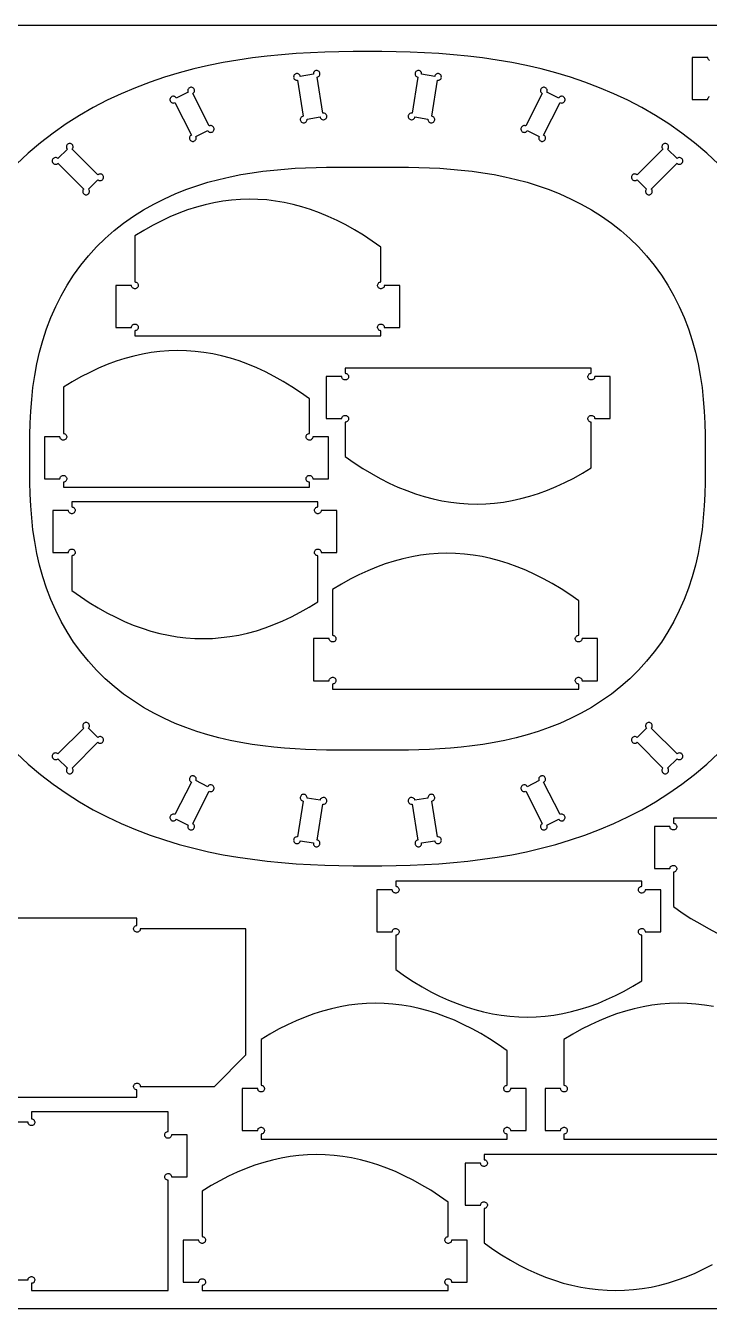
# Model space of a CAD drawing. Extents: x 0 to 2440, y -2940 to 1220.
# Drawn here: x 923 to 1573, y -1470 to -250 of the extents above; entities that cross this region are included whole.
import ezdxf

# ---------------------------------------------------------------- set-up
doc = ezdxf.new("R2010")
doc.units = 0
doc.layers.add('CUT', color=1, linetype='Continuous')
doc.layers.add('REFERENCE-SHEET', color=8, linetype='Continuous')

msp = doc.modelspace()

# ---------------------------------------------------------------- linework, layer by layer
at = {"layer": 'CUT'}
for points in [[(1581.9, -381.8), (1570.8, -371.3), (1559.2, -361.5), (1547.2, -352.2), (1534.8, -343.5), (1522.1, -335.4), (1509, -327.9), (1495.8, -321), (1482.3, -314.7), (1468.7, -309), (1454.9, -303.8), (1441.1, -299.1), (1427.2, -294.9), (1413.2, -291.2), (1399.3, -287.9), (1385.3, -285.1), (1371.4, -282.7), (1357.5, -280.7), (1343.7, -279), (1329.9, -277.6), (1316.1, -276.5), (1302.5, -275.7), (1288.8, -275.2), (1275.3, -274.8), (1261.7, -274.6), (1248.2, -274.6), (1234.7, -274.6), (1221.1, -274.8), (1207.6, -275.2), (1193.9, -275.7), (1180.3, -276.5), (1166.5, -277.6), (1152.7, -279), (1138.9, -280.7), (1125, -282.7), (1111.1, -285.1), (1097.1, -287.9), (1083.2, -291.2), (1069.2, -294.9), (1055.3, -299.1), (1041.5, -303.8), (1027.7, -309), (1014.1, -314.7), (1000.6, -321), (987.4, -327.9), (974.3, -335.4), (961.6, -343.5), (949.2, -352.2), (937.2, -361.5), (925.6, -371.3), (914.5, -381.8)], [(1573.5, -283), (1572.9, -282.6), (1572.4, -282.1), (1572.1, -281.5), (1571.9, -280.9), (1571.8, -280.2), (1557, -280.2), (1557, -320.2), (1571.8, -320.2), (1571.9, -319.5), (1572.1, -318.8), (1572.4, -318.3), (1572.9, -317.8), (1573.5, -317.4)], [(914.5, -941.8), (925.6, -952.3), (937.2, -962.1), (949.2, -971.4), (961.6, -980.1), (974.3, -988.2), (987.4, -995.7), (1000.6, -1002.6), (1014.1, -1008.9), (1027.7, -1014.6), (1041.5, -1019.8), (1055.3, -1024.5), (1069.2, -1028.7), (1083.2, -1032.4), (1097.1, -1035.7), (1111.1, -1038.5), (1125, -1040.9), (1138.9, -1042.9), (1152.7, -1044.6), (1166.5, -1046), (1180.3, -1047.1), (1193.9, -1047.9), (1207.6, -1048.4), (1221.1, -1048.8), (1234.7, -1049), (1248.2, -1049), (1261.7, -1049), (1275.3, -1048.8), (1288.8, -1048.4), (1302.5, -1047.9), (1316.1, -1047.1), (1329.9, -1046), (1343.7, -1044.6), (1357.5, -1042.9), (1371.4, -1040.9), (1385.3, -1038.5), (1399.3, -1035.7), (1413.2, -1032.4), (1427.2, -1028.7), (1441.1, -1024.5), (1454.9, -1019.8), (1468.7, -1014.6), (1482.3, -1008.9), (1495.8, -1002.6), (1509, -995.7), (1522.1, -988.2), (1534.8, -980.1), (1547.2, -971.4), (1559.2, -962.1), (1570.8, -952.3), (1581.9, -941.8)], [(1773, -1003.8), (1539, -1003.8), (1539, -1008.6), (1539.7, -1008.7), (1540.3, -1008.9), (1540.9, -1009.3), (1541.4, -1009.8), (1541.8, -1010.3), (1542.1, -1010.9), (1542.2, -1011.6), (1542.2, -1012.3), (1542, -1013), (1541.7, -1013.6), (1541.3, -1014.1), (1540.7, -1014.5), (1540.1, -1014.8), (1539.5, -1015), (1538.8, -1015), (1538.1, -1014.9), (1537.5, -1014.7), (1536.9, -1014.3), (1536.4, -1013.8), (1536.1, -1013.2), (1535.9, -1012.5), (1535.8, -1011.8), (1521, -1011.8), (1521, -1051.8), (1535.8, -1051.8), (1535.9, -1051.2), (1536.1, -1050.5), (1536.4, -1049.9), (1536.9, -1049.4), (1537.5, -1049), (1538.1, -1048.8), (1538.8, -1048.7), (1539.5, -1048.7), (1540.1, -1048.9), (1540.7, -1049.2), (1541.3, -1049.6), (1541.7, -1050.1), (1542, -1050.7), (1542.2, -1051.4), (1542.2, -1052.1), (1542.1, -1052.8), (1541.8, -1053.4), (1541.4, -1053.9), (1540.9, -1054.4), (1540.3, -1054.8), (1539.7, -1055), (1539, -1055), (1539, -1087.8), (1547.4, -1093.7), (1555.7, -1099.1), (1564.1, -1104.1), (1572.4, -1108.8), (1580.8, -1113)], [(899, -1269), (1029, -1269), (1029, -1262.2), (1028.3, -1262.1), (1027.7, -1261.9), (1027.1, -1261.6), (1026.6, -1261.1), (1026.2, -1260.5), (1025.9, -1259.9), (1025.8, -1259.2), (1025.8, -1258.5), (1026, -1257.9), (1026.3, -1257.3), (1026.7, -1256.7), (1027.3, -1256.3), (1027.9, -1256), (1028.5, -1255.8), (1029.2, -1255.8), (1029.9, -1255.9), (1030.5, -1256.2), (1031.1, -1256.6), (1031.6, -1257.1), (1031.9, -1257.7), (1032.1, -1258.3), (1032.2, -1259), (1102.6, -1259), (1132.6, -1229), (1132.6, -1109), (1032.2, -1109), (1032.1, -1109.7), (1031.9, -1110.3), (1031.6, -1110.9), (1031.1, -1111.4), (1030.5, -1111.8), (1029.9, -1112.1), (1029.2, -1112.2), (1028.5, -1112.2), (1027.9, -1112), (1027.3, -1111.7), (1026.7, -1111.3), (1026.3, -1110.7), (1026, -1110.1), (1025.8, -1109.5), (1025.8, -1108.8), (1025.9, -1108.1), (1026.2, -1107.5), (1026.6, -1106.9), (1027.1, -1106.4), (1027.7, -1106.1), (1028.3, -1105.9), (1029, -1105.8), (1029, -1099), (899, -1099)], [(1577.1, -1183), (1568.7, -1181.6), (1560.4, -1180.6), (1552, -1180), (1543.6, -1179.8), (1535.3, -1180.1), (1526.9, -1180.7), (1518.6, -1181.7), (1510.2, -1183.2), (1501.9, -1185), (1493.5, -1187.3), (1485.1, -1189.9), (1476.8, -1193), (1468.4, -1196.5), (1460.1, -1200.3), (1451.7, -1204.6), (1443.4, -1209.3), (1435, -1214.4), (1435, -1257.8), (1435.7, -1257.9), (1436.3, -1258.1), (1436.9, -1258.4), (1437.4, -1258.9), (1437.8, -1259.5), (1438.1, -1260.1), (1438.2, -1260.8), (1438.2, -1261.5), (1438, -1262.1), (1437.7, -1262.7), (1437.3, -1263.3), (1436.7, -1263.7), (1436.1, -1264), (1435.5, -1264.2), (1434.8, -1264.2), (1434.1, -1264.1), (1433.5, -1263.8), (1432.9, -1263.4), (1432.4, -1262.9), (1432.1, -1262.3), (1431.9, -1261.7), (1431.8, -1261), (1417, -1261), (1417, -1301), (1431.8, -1301), (1431.9, -1300.3), (1432.1, -1299.7), (1432.4, -1299.1), (1432.9, -1298.6), (1433.5, -1298.2), (1434.1, -1297.9), (1434.8, -1297.8), (1435.5, -1297.8), (1436.1, -1298), (1436.7, -1298.3), (1437.3, -1298.7), (1437.7, -1299.3), (1438, -1299.9), (1438.2, -1300.5), (1438.2, -1301.2), (1438.1, -1301.9), (1437.8, -1302.5), (1437.4, -1303.1), (1436.9, -1303.6), (1436.3, -1303.9), (1435.7, -1304.1), (1435, -1304.2), (1435, -1309), (1669, -1309)], [(825, -1443), (925.4, -1443), (925.5, -1442.3), (925.7, -1441.7), (926.1, -1441.1), (926.5, -1440.6), (927.1, -1440.2), (927.7, -1439.9), (928.4, -1439.8), (929.1, -1439.8), (929.8, -1440), (930.4, -1440.3), (930.9, -1440.7), (931.3, -1441.3), (931.6, -1441.9), (931.8, -1442.5), (931.8, -1443.2), (931.7, -1443.9), (931.4, -1444.5), (931.1, -1445.1), (930.6, -1445.6), (930, -1445.9), (929.3, -1446.1), (928.6, -1446.2), (928.6, -1453), (1058.6, -1453), (1058.6, -1348.2), (1058, -1348.1), (1057.3, -1347.9), (1056.7, -1347.6), (1056.2, -1347.1), (1055.8, -1346.5), (1055.6, -1345.9), (1055.4, -1345.2), (1055.5, -1344.5), (1055.6, -1343.9), (1055.9, -1343.3), (1056.4, -1342.7), (1056.9, -1342.3), (1057.5, -1342), (1058.2, -1341.8), (1058.9, -1341.8), (1059.5, -1341.9), (1060.2, -1342.2), (1060.7, -1342.6), (1061.2, -1343.1), (1061.6, -1343.7), (1061.8, -1344.3), (1061.8, -1345), (1076.6, -1345), (1076.6, -1305), (1061.8, -1305), (1061.8, -1305.7), (1061.6, -1306.3), (1061.2, -1306.9), (1060.7, -1307.4), (1060.2, -1307.8), (1059.5, -1308.1), (1058.9, -1308.2), (1058.2, -1308.2), (1057.5, -1308), (1056.9, -1307.7), (1056.4, -1307.3), (1055.9, -1306.7), (1055.6, -1306.1), (1055.5, -1305.5), (1055.4, -1304.8), (1055.6, -1304.1), (1055.8, -1303.5), (1056.2, -1302.9), (1056.7, -1302.4), (1057.3, -1302.1), (1058, -1301.9), (1058.6, -1301.8), (1058.6, -1283), (928.6, -1283), (928.6, -1289.8), (929.3, -1289.9), (930, -1290.1), (930.6, -1290.4), (931.1, -1290.9), (931.4, -1291.5), (931.7, -1292.1), (931.8, -1292.8), (931.8, -1293.5), (931.6, -1294.1), (931.3, -1294.7), (930.9, -1295.3), (930.4, -1295.7), (929.8, -1296), (929.1, -1296.2), (928.4, -1296.2), (927.7, -1296.1), (927.1, -1295.8), (926.5, -1295.4), (926.1, -1294.9), (925.7, -1294.3), (925.5, -1293.7), (925.4, -1293), (855, -1293)], [(1593, -1323.8), (1359, -1323.8), (1359, -1328.6), (1359.7, -1328.7), (1360.3, -1328.9), (1360.9, -1329.3), (1361.4, -1329.8), (1361.8, -1330.3), (1362.1, -1330.9), (1362.2, -1331.6), (1362.2, -1332.3), (1362, -1333), (1361.7, -1333.6), (1361.3, -1334.1), (1360.7, -1334.5), (1360.1, -1334.8), (1359.5, -1335), (1358.8, -1335), (1358.1, -1334.9), (1357.5, -1334.7), (1356.9, -1334.3), (1356.4, -1333.8), (1356.1, -1333.2), (1355.9, -1332.5), (1355.8, -1331.8), (1341, -1331.8), (1341, -1371.8), (1355.8, -1371.8), (1355.9, -1371.2), (1356.1, -1370.5), (1356.4, -1369.9), (1356.9, -1369.4), (1357.5, -1369), (1358.1, -1368.8), (1358.8, -1368.7), (1359.5, -1368.7), (1360.1, -1368.9), (1360.7, -1369.2), (1361.3, -1369.6), (1361.7, -1370.1), (1362, -1370.7), (1362.2, -1371.4), (1362.2, -1372.1), (1362.1, -1372.8), (1361.8, -1373.4), (1361.4, -1373.9), (1360.9, -1374.4), (1360.3, -1374.8), (1359.7, -1375), (1359, -1375), (1359, -1407.8), (1367.4, -1413.7), (1375.7, -1419.1), (1384.1, -1424.1), (1392.4, -1428.8), (1400.8, -1433), (1409.1, -1436.8), (1417.5, -1440.2), (1425.9, -1443.2), (1434.2, -1445.9), (1442.6, -1448.1), (1450.9, -1449.9), (1459.3, -1451.2), (1467.6, -1452.2), (1476, -1452.8), (1484.4, -1453), (1492.7, -1452.8), (1501.1, -1452.1), (1509.4, -1451.1), (1517.8, -1449.7), (1526.1, -1447.8), (1534.5, -1445.6), (1542.9, -1442.9), (1551.2, -1439.9), (1559.6, -1436.4), (1567.9, -1432.5), (1576.3, -1428.3)]]:
    msp.add_lwpolyline(points, dxfattribs=at)
for points in [[(1203.1, -336.8), (1203.3, -337.5), (1203.6, -338.1), (1204, -338.6), (1204.6, -339), (1205.2, -339.3), (1205.9, -339.5), (1206.5, -339.5), (1207.2, -339.4), (1207.8, -339.1), (1208.4, -338.7), (1208.9, -338.2), (1209.2, -337.6), (1209.4, -337), (1209.5, -336.3), (1209.4, -335.6), (1209.2, -335), (1208.8, -334.4), (1208.3, -333.9), (1207.8, -333.5), (1207.1, -333.2), (1206.5, -333.1), (1205.8, -333.2), (1200.4, -299), (1201, -298.8), (1201.6, -298.5), (1202.2, -298.1), (1202.6, -297.5), (1202.9, -296.9), (1203, -296.2), (1203, -295.6), (1202.9, -294.9), (1202.6, -294.3), (1202.2, -293.7), (1201.7, -293.2), (1201.1, -292.9), (1200.5, -292.7), (1199.8, -292.6), (1199.1, -292.7), (1198.5, -292.9), (1197.9, -293.3), (1197.4, -293.8), (1197, -294.3), (1196.8, -295), (1196.7, -295.7), (1196.7, -296.3), (1184.2, -298.3), (1184.1, -297.6), (1183.8, -297), (1183.3, -296.5), (1182.8, -296.1), (1182.2, -295.8), (1181.5, -295.6), (1180.8, -295.6), (1180.1, -295.8), (1179.5, -296), (1179, -296.4), (1178.5, -296.9), (1178.2, -297.5), (1178, -298.2), (1177.9, -298.9), (1178, -299.5), (1178.2, -300.2), (1178.6, -300.8), (1179, -301.3), (1179.6, -301.6), (1180.2, -301.9), (1180.9, -302), (1181.6, -302), (1187, -336.1), (1186.3, -336.3), (1185.7, -336.6), (1185.2, -337.1), (1184.8, -337.6), (1184.5, -338.2), (1184.3, -338.9), (1184.3, -339.6), (1184.4, -340.2), (1184.7, -340.9), (1185.1, -341.4), (1185.6, -341.9), (1186.2, -342.2), (1186.9, -342.4), (1187.5, -342.5), (1188.2, -342.4), (1188.9, -342.2), (1189.5, -341.8), (1190, -341.4), (1190.3, -340.8), (1190.6, -340.2), (1190.7, -339.5), (1190.7, -338.8)], [(1305.7, -338.8), (1305.7, -339.5), (1305.8, -340.2), (1306.1, -340.8), (1306.4, -341.4), (1306.9, -341.8), (1307.5, -342.2), (1308.2, -342.4), (1308.9, -342.5), (1309.5, -342.4), (1310.2, -342.2), (1310.8, -341.9), (1311.3, -341.4), (1311.7, -340.9), (1312, -340.2), (1312.1, -339.6), (1312.1, -338.9), (1311.9, -338.2), (1311.6, -337.6), (1311.2, -337.1), (1310.7, -336.6), (1310.1, -336.3), (1309.4, -336.1), (1314.8, -302), (1315.5, -302), (1316.2, -301.9), (1316.8, -301.6), (1317.4, -301.3), (1317.8, -300.8), (1318.2, -300.2), (1318.4, -299.5), (1318.5, -298.9), (1318.4, -298.2), (1318.2, -297.5), (1317.9, -296.9), (1317.4, -296.4), (1316.9, -296), (1316.3, -295.8), (1315.6, -295.6), (1314.9, -295.6), (1314.2, -295.8), (1313.6, -296.1), (1313.1, -296.5), (1312.6, -297), (1312.3, -297.6), (1312.2, -298.3), (1299.7, -296.3), (1299.7, -295.7), (1299.6, -295), (1299.4, -294.3), (1299, -293.8), (1298.5, -293.3), (1297.9, -292.9), (1297.3, -292.7), (1296.6, -292.6), (1295.9, -292.7), (1295.3, -292.9), (1294.7, -293.2), (1294.2, -293.7), (1293.8, -294.3), (1293.5, -294.9), (1293.4, -295.6), (1293.4, -296.2), (1293.5, -296.9), (1293.8, -297.5), (1294.2, -298.1), (1294.8, -298.5), (1295.4, -298.8), (1296, -299), (1290.6, -333.2), (1289.9, -333.1), (1289.3, -333.2), (1288.6, -333.5), (1288.1, -333.9), (1287.6, -334.4), (1287.2, -335), (1287, -335.6), (1286.9, -336.3), (1287, -337), (1287.2, -337.6), (1287.5, -338.2), (1288, -338.7), (1288.6, -339.1), (1289.2, -339.4), (1289.9, -339.5), (1290.5, -339.5), (1291.2, -339.3), (1291.8, -339), (1292.4, -338.6), (1292.8, -338.1), (1293.1, -337.5), (1293.3, -336.8)], [(1096.3, -349.7), (1096.6, -350.3), (1097.1, -350.8), (1097.7, -351.2), (1098.4, -351.4), (1099, -351.5), (1099.7, -351.4), (1100.4, -351.2), (1101, -350.9), (1101.5, -350.5), (1101.9, -349.9), (1102.2, -349.3), (1102.3, -348.6), (1102.3, -347.9), (1102.2, -347.3), (1101.9, -346.6), (1101.4, -346.1), (1100.9, -345.6), (1100.3, -345.3), (1099.7, -345.1), (1099, -345.1), (1098.3, -345.2), (1097.7, -345.4), (1082, -314.6), (1082.5, -314.2), (1083, -313.7), (1083.4, -313.2), (1083.6, -312.5), (1083.7, -311.9), (1083.7, -311.2), (1083.5, -310.5), (1083.1, -309.9), (1082.7, -309.4), (1082.1, -309), (1081.5, -308.7), (1080.8, -308.6), (1080.1, -308.6), (1079.5, -308.7), (1078.9, -309), (1078.3, -309.4), (1077.9, -310), (1077.5, -310.6), (1077.4, -311.2), (1077.3, -311.9), (1077.4, -312.6), (1077.7, -313.2), (1066.4, -318.9), (1066.1, -318.4), (1065.6, -317.9), (1065, -317.5), (1064.3, -317.3), (1063.7, -317.2), (1063, -317.2), (1062.3, -317.4), (1061.7, -317.8), (1061.2, -318.2), (1060.8, -318.8), (1060.5, -319.4), (1060.4, -320.1), (1060.4, -320.7), (1060.5, -321.4), (1060.8, -322), (1061.3, -322.6), (1061.8, -323), (1062.4, -323.4), (1063, -323.5), (1063.7, -323.6), (1064.4, -323.5), (1065, -323.2), (1080.7, -354.1), (1080.2, -354.4), (1079.7, -354.9), (1079.3, -355.5), (1079.1, -356.1), (1079, -356.8), (1079, -357.5), (1079.2, -358.2), (1079.6, -358.8), (1080, -359.3), (1080.6, -359.7), (1081.2, -360), (1081.9, -360.1), (1082.6, -360.1), (1083.2, -359.9), (1083.8, -359.7), (1084.4, -359.2), (1084.8, -358.7), (1085.2, -358.1), (1085.3, -357.5), (1085.4, -356.8), (1085.3, -356.1), (1085, -355.5)], [(1411.4, -355.5), (1411.1, -356.1), (1411, -356.8), (1411.1, -357.5), (1411.2, -358.1), (1411.6, -358.7), (1412, -359.2), (1412.6, -359.7), (1413.2, -359.9), (1413.8, -360.1), (1414.5, -360.1), (1415.2, -360), (1415.8, -359.7), (1416.4, -359.3), (1416.8, -358.8), (1417.2, -358.2), (1417.4, -357.5), (1417.4, -356.8), (1417.3, -356.1), (1417.1, -355.5), (1416.7, -354.9), (1416.2, -354.4), (1415.7, -354.1), (1431.4, -323.2), (1432, -323.5), (1432.7, -323.6), (1433.4, -323.5), (1434, -323.4), (1434.6, -323), (1435.1, -322.6), (1435.6, -322), (1435.9, -321.4), (1436, -320.7), (1436, -320.1), (1435.9, -319.4), (1435.6, -318.8), (1435.2, -318.2), (1434.7, -317.8), (1434.1, -317.4), (1433.4, -317.2), (1432.7, -317.2), (1432.1, -317.3), (1431.4, -317.5), (1430.8, -317.9), (1430.3, -318.4), (1430, -318.9), (1418.7, -313.2), (1419, -312.6), (1419.1, -311.9), (1419, -311.2), (1418.9, -310.6), (1418.5, -310), (1418.1, -309.4), (1417.5, -309), (1416.9, -308.7), (1416.3, -308.6), (1415.6, -308.6), (1414.9, -308.7), (1414.3, -309), (1413.7, -309.4), (1413.3, -309.9), (1412.9, -310.5), (1412.7, -311.2), (1412.7, -311.9), (1412.8, -312.5), (1413, -313.2), (1413.4, -313.7), (1413.9, -314.2), (1414.4, -314.6), (1398.7, -345.4), (1398.1, -345.2), (1397.4, -345.1), (1396.7, -345.1), (1396.1, -345.3), (1395.5, -345.6), (1395, -346.1), (1394.5, -346.6), (1394.2, -347.3), (1394.1, -347.9), (1394.1, -348.6), (1394.2, -349.3), (1394.5, -349.9), (1394.9, -350.5), (1395.4, -350.9), (1396, -351.2), (1396.7, -351.4), (1397.4, -351.5), (1398, -351.4), (1398.7, -351.2), (1399.3, -350.8), (1399.8, -350.3), (1400.1, -349.7)], [(991.8, -396.5), (992.3, -396.9), (992.9, -397.2), (993.6, -397.4), (994.3, -397.4), (995, -397.3), (995.6, -397), (996.2, -396.6), (996.6, -396.1), (997, -395.6), (997.2, -394.9), (997.3, -394.2), (997.2, -393.5), (997, -392.9), (996.6, -392.3), (996.2, -391.8), (995.6, -391.4), (995, -391.2), (994.3, -391), (993.6, -391.1), (992.9, -391.2), (992.3, -391.5), (991.8, -392), (967.3, -367.5), (967.8, -367), (968.1, -366.4), (968.2, -365.7), (968.3, -365), (968.1, -364.3), (967.9, -363.7), (967.5, -363.1), (967, -362.7), (966.4, -362.3), (965.7, -362.1), (965.1, -362), (964.4, -362.1), (963.7, -362.3), (963.2, -362.7), (962.7, -363.1), (962.3, -363.7), (962, -364.3), (961.9, -365), (961.9, -365.7), (962.1, -366.4), (962.4, -367), (962.8, -367.5), (953.9, -376.4), (953.4, -376), (952.8, -375.7), (952.1, -375.5), (951.4, -375.5), (950.7, -375.6), (950.1, -375.9), (949.5, -376.3), (949.1, -376.8), (948.7, -377.3), (948.5, -378), (948.4, -378.7), (948.5, -379.3), (948.7, -380), (949.1, -380.6), (949.5, -381.1), (950.1, -381.5), (950.7, -381.7), (951.4, -381.9), (952.1, -381.8), (952.8, -381.7), (953.4, -381.4), (953.9, -380.9), (978.4, -405.4), (977.9, -405.9), (977.6, -406.5), (977.5, -407.2), (977.4, -407.9), (977.6, -408.6), (977.8, -409.2), (978.2, -409.8), (978.7, -410.2), (979.3, -410.6), (979.9, -410.8), (980.6, -410.9), (981.3, -410.8), (982, -410.6), (982.5, -410.2), (983, -409.8), (983.4, -409.2), (983.7, -408.6), (983.8, -407.9), (983.8, -407.2), (983.6, -406.5), (983.3, -405.9), (982.9, -405.4)], [(1513.5, -405.4), (1513.1, -405.9), (1512.8, -406.5), (1512.6, -407.2), (1512.6, -407.9), (1512.7, -408.6), (1513, -409.2), (1513.4, -409.8), (1513.9, -410.2), (1514.4, -410.6), (1515.1, -410.8), (1515.8, -410.9), (1516.5, -410.8), (1517.1, -410.6), (1517.7, -410.2), (1518.2, -409.8), (1518.6, -409.2), (1518.8, -408.6), (1519, -407.9), (1518.9, -407.2), (1518.8, -406.5), (1518.5, -405.9), (1518, -405.4), (1542.5, -380.9), (1543, -381.4), (1543.6, -381.7), (1544.3, -381.8), (1545, -381.9), (1545.7, -381.7), (1546.3, -381.5), (1546.9, -381.1), (1547.3, -380.6), (1547.7, -380), (1547.9, -379.3), (1548, -378.7), (1547.9, -378), (1547.7, -377.3), (1547.3, -376.8), (1546.9, -376.3), (1546.3, -375.9), (1545.7, -375.6), (1545, -375.5), (1544.3, -375.5), (1543.6, -375.7), (1543, -376), (1542.5, -376.4), (1533.6, -367.5), (1534, -367), (1534.3, -366.4), (1534.5, -365.7), (1534.5, -365), (1534.4, -364.3), (1534.1, -363.7), (1533.7, -363.1), (1533.2, -362.7), (1532.7, -362.3), (1532, -362.1), (1531.3, -362), (1530.7, -362.1), (1530, -362.3), (1529.4, -362.7), (1528.9, -363.1), (1528.5, -363.7), (1528.3, -364.3), (1528.1, -365), (1528.2, -365.7), (1528.3, -366.4), (1528.6, -367), (1529.1, -367.5), (1504.6, -392), (1504.1, -391.5), (1503.5, -391.2), (1502.8, -391.1), (1502.1, -391), (1501.4, -391.2), (1500.8, -391.4), (1500.2, -391.8), (1499.8, -392.3), (1499.4, -392.9), (1499.2, -393.5), (1499.1, -394.2), (1499.2, -394.9), (1499.4, -395.6), (1499.8, -396.1), (1500.2, -396.6), (1500.8, -397), (1501.4, -397.3), (1502.1, -397.4), (1502.8, -397.4), (1503.5, -397.2), (1504.1, -396.9), (1504.6, -396.5)], [(1569.4, -673), (1569.3, -684.3), (1569, -695.5), (1568.4, -706.8), (1567.5, -718.1), (1566.3, -729.4), (1564.6, -740.7), (1562.6, -751.9), (1560, -763.1), (1557, -774.2), (1553.4, -785.1), (1549.4, -795.9), (1544.7, -806.4), (1539.6, -816.7), (1533.9, -826.7), (1527.6, -836.4), (1520.9, -845.7), (1513.6, -854.6), (1505.8, -863.1), (1497.6, -871.1), (1489, -878.7), (1480.1, -885.7), (1470.8, -892.3), (1461.2, -898.4), (1451.4, -903.9), (1441.3, -909), (1431.1, -913.6), (1420.8, -917.7), (1410.4, -921.4), (1399.9, -924.6), (1389.4, -927.4), (1378.9, -929.8), (1368.5, -931.9), (1358, -933.7), (1347.7, -935.1), (1337.4, -936.3), (1327.2, -937.2), (1317, -937.9), (1307, -938.4), (1297, -938.8), (1287.2, -939), (1277.3, -939), (1267.6, -939.1), (1257.9, -939), (1248.2, -939), (1238.5, -939), (1228.8, -939.1), (1219.1, -939), (1209.2, -939), (1199.4, -938.8), (1189.4, -938.4), (1179.4, -937.9), (1169.2, -937.2), (1159, -936.3), (1148.7, -935.1), (1138.4, -933.7), (1127.9, -931.9), (1117.5, -929.8), (1107, -927.4), (1096.5, -924.6), (1086, -921.4), (1075.6, -917.7), (1065.3, -913.6), (1055.1, -909), (1045, -903.9), (1035.2, -898.4), (1025.6, -892.3), (1016.3, -885.7), (1007.4, -878.7), (998.8, -871.1), (990.6, -863.1), (982.8, -854.6), (975.5, -845.7), (968.8, -836.4), (962.5, -826.7), (956.8, -816.7), (951.7, -806.4), (947, -795.9), (943, -785.1), (939.4, -774.2), (936.4, -763.1), (933.8, -751.9), (931.8, -740.7), (930.1, -729.4), (928.9, -718.1), (928, -706.8), (927.4, -695.5), (927.1, -684.3), (927, -673), (927, -661.8), (927, -650.6), (927.1, -639.3), (927.4, -628.1), (928, -616.8), (928.9, -605.5), (930.1, -594.2), (931.8, -582.9), (933.8, -571.7), (936.4, -560.5), (939.4, -549.4), (943, -538.5), (947, -527.7), (951.7, -517.2), (956.8, -506.9), (962.5, -496.9), (968.8, -487.2), (975.5, -477.9), (982.8, -469), (990.6, -460.5), (998.8, -452.5), (1007.4, -444.9), (1016.3, -437.9), (1025.6, -431.3), (1035.2, -425.2), (1045, -419.7), (1055.1, -414.6), (1065.3, -410), (1075.6, -405.9), (1086, -402.2), (1096.5, -399), (1107, -396.2), (1117.5, -393.8), (1127.9, -391.7), (1138.4, -389.9), (1148.7, -388.5), (1159, -387.3), (1169.2, -386.4), (1179.4, -385.7), (1189.4, -385.2), (1199.4, -384.8), (1209.2, -384.6), (1219.1, -384.6), (1228.8, -384.5), (1238.5, -384.6), (1248.2, -384.6), (1257.9, -384.6), (1267.6, -384.5), (1277.3, -384.6), (1287.2, -384.6), (1297, -384.8), (1307, -385.2), (1317, -385.7), (1327.2, -386.4), (1337.4, -387.3), (1347.7, -388.5), (1358, -389.9), (1368.5, -391.7), (1378.9, -393.8), (1389.4, -396.2), (1399.9, -399), (1410.4, -402.2), (1420.8, -405.9), (1431.1, -410), (1441.3, -414.6), (1451.4, -419.7), (1461.2, -425.2), (1470.8, -431.3), (1480.1, -437.9), (1489, -444.9), (1497.6, -452.5), (1505.8, -460.5), (1513.6, -469), (1520.9, -477.9), (1527.6, -487.2), (1533.9, -496.9), (1539.6, -506.9), (1544.7, -517.2), (1549.4, -527.7), (1553.4, -538.5), (1557, -549.4), (1560, -560.5), (1562.6, -571.7), (1564.6, -582.9), (1566.3, -594.2), (1567.5, -605.5), (1568.4, -616.8), (1569, -628.1), (1569.3, -639.3), (1569.4, -650.6), (1569.4, -661.8)], [(1261, -545), (1261, -540.2), (1260.3, -540.1), (1259.7, -539.9), (1259.1, -539.6), (1258.6, -539.1), (1258.2, -538.5), (1257.9, -537.9), (1257.8, -537.2), (1257.8, -536.5), (1258, -535.9), (1258.3, -535.3), (1258.7, -534.7), (1259.3, -534.3), (1259.9, -534), (1260.5, -533.8), (1261.2, -533.8), (1261.9, -533.9), (1262.5, -534.2), (1263.1, -534.6), (1263.6, -535.1), (1263.9, -535.7), (1264.1, -536.3), (1264.2, -537), (1279, -537), (1279, -497), (1264.2, -497), (1264.1, -497.7), (1263.9, -498.3), (1263.6, -498.9), (1263.1, -499.4), (1262.5, -499.8), (1261.9, -500.1), (1261.2, -500.2), (1260.5, -500.2), (1259.9, -500), (1259.3, -499.7), (1258.7, -499.3), (1258.3, -498.7), (1258, -498.1), (1257.8, -497.5), (1257.8, -496.8), (1257.9, -496.1), (1258.2, -495.5), (1258.6, -494.9), (1259.1, -494.4), (1259.7, -494.1), (1260.3, -493.9), (1261, -493.8), (1261, -460.8), (1252.6, -454.9), (1244.3, -449.4), (1235.9, -444.3), (1227.6, -439.6), (1219.2, -435.3), (1210.9, -431.4), (1202.5, -427.9), (1194.1, -424.9), (1185.8, -422.2), (1177.4, -420), (1169.1, -418.2), (1160.7, -416.8), (1152.4, -415.8), (1144, -415.2), (1135.6, -415), (1127.3, -415.2), (1118.9, -415.9), (1110.6, -416.9), (1102.2, -418.4), (1093.9, -420.3), (1085.5, -422.5), (1077.1, -425.2), (1068.8, -428.3), (1060.4, -431.8), (1052.1, -435.8), (1043.7, -440.1), (1035.4, -444.8), (1027, -450), (1027, -493.8), (1027.7, -493.9), (1028.3, -494.1), (1028.9, -494.4), (1029.4, -494.9), (1029.8, -495.5), (1030.1, -496.1), (1030.2, -496.8), (1030.2, -497.5), (1030, -498.1), (1029.7, -498.7), (1029.3, -499.3), (1028.7, -499.7), (1028.1, -500), (1027.5, -500.2), (1026.8, -500.2), (1026.1, -500.1), (1025.5, -499.8), (1024.9, -499.4), (1024.4, -498.9), (1024.1, -498.3), (1023.9, -497.7), (1023.8, -497), (1009, -497), (1009, -537), (1023.8, -537), (1023.9, -536.3), (1024.1, -535.7), (1024.4, -535.1), (1024.9, -534.6), (1025.5, -534.2), (1026.1, -533.9), (1026.8, -533.8), (1027.5, -533.8), (1028.1, -534), (1028.7, -534.3), (1029.3, -534.7), (1029.7, -535.3), (1030, -535.9), (1030.2, -536.5), (1030.2, -537.2), (1030.1, -537.9), (1029.8, -538.5), (1029.4, -539.1), (1028.9, -539.6), (1028.3, -539.9), (1027.7, -540.1), (1027, -540.2), (1027, -545)], [(1193, -689), (1193, -684.2), (1192.3, -684.1), (1191.7, -683.9), (1191.1, -683.6), (1190.6, -683.1), (1190.2, -682.5), (1189.9, -681.9), (1189.8, -681.2), (1189.8, -680.5), (1190, -679.9), (1190.3, -679.3), (1190.7, -678.7), (1191.3, -678.3), (1191.9, -678), (1192.5, -677.8), (1193.2, -677.8), (1193.9, -677.9), (1194.5, -678.2), (1195.1, -678.6), (1195.6, -679.1), (1195.9, -679.7), (1196.1, -680.3), (1196.2, -681), (1211, -681), (1211, -641), (1196.2, -641), (1196.1, -641.7), (1195.9, -642.3), (1195.6, -642.9), (1195.1, -643.4), (1194.5, -643.8), (1193.9, -644.1), (1193.2, -644.2), (1192.5, -644.2), (1191.9, -644), (1191.3, -643.7), (1190.7, -643.3), (1190.3, -642.7), (1190, -642.1), (1189.8, -641.5), (1189.8, -640.8), (1189.9, -640.1), (1190.2, -639.5), (1190.6, -638.9), (1191.1, -638.4), (1191.7, -638.1), (1192.3, -637.9), (1193, -637.8), (1193, -604.8), (1184.6, -598.9), (1176.3, -593.4), (1167.9, -588.3), (1159.6, -583.6), (1151.2, -579.3), (1142.9, -575.4), (1134.5, -571.9), (1126.1, -568.9), (1117.8, -566.2), (1109.4, -564), (1101.1, -562.2), (1092.7, -560.8), (1084.4, -559.8), (1076, -559.2), (1067.6, -559), (1059.3, -559.2), (1050.9, -559.9), (1042.6, -560.9), (1034.2, -562.4), (1025.9, -564.3), (1017.5, -566.5), (1009.1, -569.2), (1000.8, -572.3), (992.4, -575.8), (984.1, -579.8), (975.7, -584.1), (967.4, -588.8), (959, -594), (959, -637.8), (959.7, -637.9), (960.3, -638.1), (960.9, -638.4), (961.4, -638.9), (961.8, -639.5), (962.1, -640.1), (962.2, -640.8), (962.2, -641.5), (962, -642.1), (961.7, -642.7), (961.3, -643.3), (960.7, -643.7), (960.1, -644), (959.5, -644.2), (958.8, -644.2), (958.1, -644.1), (957.5, -643.8), (956.9, -643.4), (956.4, -642.9), (956.1, -642.3), (955.9, -641.7), (955.8, -641), (941, -641), (941, -681), (955.8, -681), (955.9, -680.3), (956.1, -679.7), (956.4, -679.1), (956.9, -678.6), (957.5, -678.2), (958.1, -677.9), (958.8, -677.8), (959.5, -677.8), (960.1, -678), (960.7, -678.3), (961.3, -678.7), (961.7, -679.3), (962, -679.9), (962.2, -680.5), (962.2, -681.2), (962.1, -681.9), (961.8, -682.5), (961.4, -683.1), (960.9, -683.6), (960.3, -683.9), (959.7, -684.1), (959, -684.2), (959, -689)], [(1227, -575.8), (1227, -580.6), (1227.7, -580.7), (1228.3, -580.9), (1228.9, -581.3), (1229.4, -581.8), (1229.8, -582.3), (1230.1, -582.9), (1230.2, -583.6), (1230.2, -584.3), (1230, -585), (1229.7, -585.6), (1229.3, -586.1), (1228.7, -586.5), (1228.1, -586.8), (1227.5, -587), (1226.8, -587), (1226.1, -586.9), (1225.5, -586.7), (1224.9, -586.3), (1224.4, -585.8), (1224.1, -585.2), (1223.9, -584.5), (1223.8, -583.8), (1209, -583.8), (1209, -623.8), (1223.8, -623.8), (1223.9, -623.2), (1224.1, -622.5), (1224.4, -621.9), (1224.9, -621.4), (1225.5, -621), (1226.1, -620.8), (1226.8, -620.7), (1227.5, -620.7), (1228.1, -620.9), (1228.7, -621.2), (1229.3, -621.6), (1229.7, -622.1), (1230, -622.7), (1230.2, -623.4), (1230.2, -624.1), (1230.1, -624.8), (1229.8, -625.4), (1229.4, -625.9), (1228.9, -626.4), (1228.3, -626.8), (1227.7, -627), (1227, -627), (1227, -659.8), (1235.4, -665.7), (1243.7, -671.1), (1252.1, -676.1), (1260.4, -680.8), (1268.8, -685), (1277.1, -688.8), (1285.5, -692.2), (1293.9, -695.2), (1302.2, -697.9), (1310.6, -700.1), (1318.9, -701.9), (1327.3, -703.2), (1335.6, -704.2), (1344, -704.8), (1352.4, -705), (1360.7, -704.8), (1369.1, -704.1), (1377.4, -703.1), (1385.8, -701.7), (1394.1, -699.8), (1402.5, -697.6), (1410.9, -694.9), (1419.2, -691.9), (1427.6, -688.4), (1435.9, -684.5), (1444.3, -680.3), (1452.6, -675.6), (1461, -670.5), (1461, -627), (1460.3, -627), (1459.7, -626.8), (1459.1, -626.4), (1458.6, -625.9), (1458.2, -625.4), (1457.9, -624.8), (1457.8, -624.1), (1457.8, -623.4), (1458, -622.7), (1458.3, -622.1), (1458.7, -621.6), (1459.3, -621.2), (1459.9, -620.9), (1460.5, -620.7), (1461.2, -620.7), (1461.9, -620.8), (1462.5, -621), (1463.1, -621.4), (1463.6, -621.9), (1463.9, -622.5), (1464.1, -623.2), (1464.2, -623.8), (1479, -623.8), (1479, -583.8), (1464.2, -583.8), (1464.1, -584.5), (1463.9, -585.2), (1463.6, -585.8), (1463.1, -586.3), (1462.5, -586.7), (1461.9, -586.9), (1461.2, -587), (1460.5, -587), (1459.9, -586.8), (1459.3, -586.5), (1458.7, -586.1), (1458.3, -585.6), (1458, -585), (1457.8, -584.3), (1457.8, -583.6), (1457.9, -582.9), (1458.2, -582.3), (1458.6, -581.8), (1459.1, -581.3), (1459.7, -580.9), (1460.3, -580.7), (1461, -580.6), (1461, -575.8)], [(967, -703), (967, -707.8), (967.7, -707.9), (968.3, -708.1), (968.9, -708.4), (969.4, -708.9), (969.8, -709.5), (970.1, -710.1), (970.2, -710.8), (970.2, -711.5), (970, -712.1), (969.7, -712.7), (969.3, -713.3), (968.7, -713.7), (968.1, -714), (967.5, -714.2), (966.8, -714.2), (966.1, -714.1), (965.5, -713.8), (964.9, -713.4), (964.4, -712.9), (964.1, -712.3), (963.9, -711.7), (963.8, -711), (949, -711), (949, -751), (963.8, -751), (963.9, -750.3), (964.1, -749.7), (964.4, -749.1), (964.9, -748.6), (965.5, -748.2), (966.1, -747.9), (966.8, -747.8), (967.5, -747.8), (968.1, -748), (968.7, -748.3), (969.3, -748.7), (969.7, -749.3), (970, -749.9), (970.2, -750.5), (970.2, -751.2), (970.1, -751.9), (969.8, -752.5), (969.4, -753.1), (968.9, -753.6), (968.3, -753.9), (967.7, -754.1), (967, -754.2), (967, -787.2), (975.4, -793.1), (983.7, -798.6), (992.1, -803.7), (1000.4, -808.4), (1008.8, -812.7), (1017.1, -816.6), (1025.5, -820.1), (1033.9, -823.1), (1042.2, -825.8), (1050.6, -828), (1058.9, -829.8), (1067.3, -831.2), (1075.6, -832.2), (1084, -832.8), (1092.4, -833), (1100.7, -832.8), (1109.1, -832.1), (1117.4, -831.1), (1125.8, -829.6), (1134.1, -827.7), (1142.5, -825.5), (1150.9, -822.8), (1159.2, -819.7), (1167.6, -816.2), (1175.9, -812.2), (1184.3, -807.9), (1192.6, -803.2), (1201, -798), (1201, -754.2), (1200.3, -754.1), (1199.7, -753.9), (1199.1, -753.6), (1198.6, -753.1), (1198.2, -752.5), (1197.9, -751.9), (1197.8, -751.2), (1197.8, -750.5), (1198, -749.9), (1198.3, -749.3), (1198.7, -748.7), (1199.3, -748.3), (1199.9, -748), (1200.5, -747.8), (1201.2, -747.8), (1201.9, -747.9), (1202.5, -748.2), (1203.1, -748.6), (1203.6, -749.1), (1203.9, -749.7), (1204.1, -750.3), (1204.2, -751), (1219, -751), (1219, -711), (1204.2, -711), (1204.1, -711.7), (1203.9, -712.3), (1203.6, -712.9), (1203.1, -713.4), (1202.5, -713.8), (1201.9, -714.1), (1201.2, -714.2), (1200.5, -714.2), (1199.9, -714), (1199.3, -713.7), (1198.7, -713.3), (1198.3, -712.7), (1198, -712.1), (1197.8, -711.5), (1197.8, -710.8), (1197.9, -710.1), (1198.2, -709.5), (1198.6, -708.9), (1199.1, -708.4), (1199.7, -708.1), (1200.3, -707.9), (1201, -707.8), (1201, -703)], [(1449, -881), (1449, -876.2), (1448.3, -876.1), (1447.7, -875.9), (1447.1, -875.6), (1446.6, -875.1), (1446.2, -874.5), (1445.9, -873.9), (1445.8, -873.2), (1445.8, -872.5), (1446, -871.9), (1446.3, -871.3), (1446.7, -870.7), (1447.3, -870.3), (1447.9, -870), (1448.5, -869.8), (1449.2, -869.8), (1449.9, -869.9), (1450.5, -870.2), (1451.1, -870.6), (1451.6, -871.1), (1451.9, -871.7), (1452.1, -872.3), (1452.2, -873), (1467, -873), (1467, -833), (1452.2, -833), (1452.1, -833.7), (1451.9, -834.3), (1451.6, -834.9), (1451.1, -835.4), (1450.5, -835.8), (1449.9, -836.1), (1449.2, -836.2), (1448.5, -836.2), (1447.9, -836), (1447.3, -835.7), (1446.7, -835.3), (1446.3, -834.7), (1446, -834.1), (1445.8, -833.5), (1445.8, -832.8), (1445.9, -832.1), (1446.2, -831.5), (1446.6, -830.9), (1447.1, -830.4), (1447.7, -830.1), (1448.3, -829.9), (1449, -829.8), (1449, -797), (1440.6, -791.2), (1432.3, -785.7), (1423.9, -780.7), (1415.6, -776.1), (1407.2, -771.9), (1398.9, -768), (1390.5, -764.6), (1382.1, -761.6), (1373.8, -759), (1365.4, -756.8), (1357.1, -755), (1348.7, -753.6), (1340.4, -752.6), (1332, -752), (1323.6, -751.8), (1315.3, -752.1), (1306.9, -752.7), (1298.6, -753.7), (1290.2, -755.2), (1281.9, -757), (1273.5, -759.3), (1265.1, -761.9), (1256.8, -765), (1248.4, -768.5), (1240.1, -772.3), (1231.7, -776.6), (1223.4, -781.3), (1215, -786.4), (1215, -829.8), (1215.7, -829.9), (1216.3, -830.1), (1216.9, -830.4), (1217.4, -830.9), (1217.8, -831.5), (1218.1, -832.1), (1218.2, -832.8), (1218.2, -833.5), (1218, -834.1), (1217.7, -834.7), (1217.3, -835.3), (1216.7, -835.7), (1216.1, -836), (1215.5, -836.2), (1214.8, -836.2), (1214.1, -836.1), (1213.5, -835.8), (1212.9, -835.4), (1212.4, -834.9), (1212.1, -834.3), (1211.9, -833.7), (1211.8, -833), (1197, -833), (1197, -873), (1211.8, -873), (1211.9, -872.3), (1212.1, -871.7), (1212.4, -871.1), (1212.9, -870.6), (1213.5, -870.2), (1214.1, -869.9), (1214.8, -869.8), (1215.5, -869.8), (1216.1, -870), (1216.7, -870.3), (1217.3, -870.7), (1217.7, -871.3), (1218, -871.9), (1218.2, -872.5), (1218.2, -873.2), (1218.1, -873.9), (1217.8, -874.5), (1217.4, -875.1), (1216.9, -875.6), (1216.3, -875.9), (1215.7, -876.1), (1215, -876.2), (1215, -881)], [(982.9, -918.2), (983.3, -917.7), (983.6, -917.1), (983.8, -916.4), (983.8, -915.7), (983.7, -915), (983.4, -914.4), (983, -913.8), (982.5, -913.4), (982, -913), (981.3, -912.8), (980.6, -912.7), (979.9, -912.8), (979.3, -913), (978.7, -913.4), (978.2, -913.8), (977.8, -914.4), (977.6, -915), (977.4, -915.7), (977.5, -916.4), (977.6, -917.1), (977.9, -917.7), (978.4, -918.2), (953.9, -942.7), (953.4, -942.2), (952.8, -941.9), (952.1, -941.8), (951.4, -941.7), (950.7, -941.9), (950.1, -942.1), (949.5, -942.5), (949.1, -943), (948.7, -943.6), (948.5, -944.3), (948.4, -944.9), (948.5, -945.6), (948.7, -946.3), (949.1, -946.8), (949.5, -947.3), (950.1, -947.7), (950.7, -948), (951.4, -948.1), (952.1, -948.1), (952.8, -947.9), (953.4, -947.6), (953.9, -947.2), (962.8, -956.1), (962.4, -956.6), (962.1, -957.2), (961.9, -957.9), (961.9, -958.6), (962, -959.3), (962.3, -959.9), (962.7, -960.5), (963.2, -960.9), (963.7, -961.3), (964.4, -961.5), (965.1, -961.6), (965.7, -961.5), (966.4, -961.3), (967, -960.9), (967.5, -960.5), (967.9, -959.9), (968.1, -959.3), (968.3, -958.6), (968.2, -957.9), (968.1, -957.2), (967.8, -956.6), (967.3, -956.1), (991.8, -931.6), (992.3, -932.1), (992.9, -932.4), (993.6, -932.5), (994.3, -932.6), (995, -932.4), (995.6, -932.2), (996.2, -931.8), (996.6, -931.3), (997, -930.7), (997.2, -930.1), (997.3, -929.4), (997.2, -928.7), (997, -928), (996.6, -927.5), (996.2, -927), (995.6, -926.6), (995, -926.3), (994.3, -926.2), (993.6, -926.2), (992.9, -926.4), (992.3, -926.7), (991.8, -927.1)], [(1504.6, -927.1), (1504.1, -926.7), (1503.5, -926.4), (1502.8, -926.2), (1502.1, -926.2), (1501.4, -926.3), (1500.8, -926.6), (1500.2, -927), (1499.8, -927.5), (1499.4, -928), (1499.2, -928.7), (1499.1, -929.4), (1499.2, -930.1), (1499.4, -930.7), (1499.8, -931.3), (1500.2, -931.8), (1500.8, -932.2), (1501.4, -932.4), (1502.1, -932.6), (1502.8, -932.5), (1503.5, -932.4), (1504.1, -932.1), (1504.6, -931.6), (1529.1, -956.1), (1528.6, -956.6), (1528.3, -957.2), (1528.2, -957.9), (1528.1, -958.6), (1528.3, -959.3), (1528.5, -959.9), (1528.9, -960.5), (1529.4, -960.9), (1530, -961.3), (1530.7, -961.5), (1531.3, -961.6), (1532, -961.5), (1532.7, -961.3), (1533.2, -960.9), (1533.7, -960.5), (1534.1, -959.9), (1534.4, -959.3), (1534.5, -958.6), (1534.5, -957.9), (1534.3, -957.2), (1534, -956.6), (1533.6, -956.1), (1542.5, -947.2), (1543, -947.6), (1543.6, -947.9), (1544.3, -948.1), (1545, -948.1), (1545.7, -948), (1546.3, -947.7), (1546.9, -947.3), (1547.3, -946.8), (1547.7, -946.3), (1547.9, -945.6), (1548, -944.9), (1547.9, -944.3), (1547.7, -943.6), (1547.3, -943), (1546.9, -942.5), (1546.3, -942.1), (1545.7, -941.9), (1545, -941.7), (1544.3, -941.8), (1543.6, -941.9), (1543, -942.2), (1542.5, -942.7), (1518, -918.2), (1518.5, -917.7), (1518.8, -917.1), (1518.9, -916.4), (1519, -915.7), (1518.8, -915), (1518.6, -914.4), (1518.2, -913.8), (1517.7, -913.4), (1517.1, -913), (1516.5, -912.8), (1515.8, -912.7), (1515.1, -912.8), (1514.4, -913), (1513.9, -913.4), (1513.4, -913.8), (1513, -914.4), (1512.7, -915), (1512.6, -915.7), (1512.6, -916.4), (1512.8, -917.1), (1513.1, -917.7), (1513.5, -918.2)], [(1085, -968.1), (1085.3, -967.5), (1085.4, -966.8), (1085.3, -966.1), (1085.2, -965.5), (1084.8, -964.9), (1084.4, -964.4), (1083.8, -963.9), (1083.2, -963.7), (1082.6, -963.5), (1081.9, -963.5), (1081.2, -963.6), (1080.6, -963.9), (1080, -964.3), (1079.6, -964.8), (1079.2, -965.4), (1079, -966.1), (1079, -966.8), (1079.1, -967.5), (1079.3, -968.1), (1079.7, -968.7), (1080.2, -969.2), (1080.7, -969.5), (1065, -1000.4), (1064.4, -1000.1), (1063.7, -1000), (1063, -1000.1), (1062.4, -1000.2), (1061.8, -1000.6), (1061.3, -1001), (1060.8, -1001.6), (1060.5, -1002.2), (1060.4, -1002.9), (1060.4, -1003.5), (1060.5, -1004.2), (1060.8, -1004.8), (1061.2, -1005.4), (1061.7, -1005.8), (1062.3, -1006.2), (1063, -1006.4), (1063.7, -1006.4), (1064.3, -1006.3), (1065, -1006.1), (1065.6, -1005.7), (1066.1, -1005.2), (1066.4, -1004.7), (1077.7, -1010.4), (1077.4, -1011), (1077.3, -1011.7), (1077.4, -1012.4), (1077.5, -1013), (1077.9, -1013.6), (1078.3, -1014.2), (1078.9, -1014.6), (1079.5, -1014.9), (1080.1, -1015), (1080.8, -1015), (1081.5, -1014.9), (1082.1, -1014.6), (1082.7, -1014.2), (1083.1, -1013.7), (1083.5, -1013.1), (1083.7, -1012.4), (1083.7, -1011.7), (1083.6, -1011.1), (1083.4, -1010.4), (1083, -1009.9), (1082.5, -1009.4), (1082, -1009), (1097.7, -978.2), (1098.3, -978.4), (1099, -978.5), (1099.7, -978.5), (1100.3, -978.3), (1100.9, -978), (1101.4, -977.5), (1101.9, -977), (1102.2, -976.3), (1102.3, -975.7), (1102.3, -975), (1102.2, -974.3), (1101.9, -973.7), (1101.5, -973.1), (1101, -972.7), (1100.4, -972.4), (1099.7, -972.2), (1099, -972.1), (1098.4, -972.2), (1097.7, -972.4), (1097.1, -972.8), (1096.6, -973.3), (1096.3, -973.9)], [(1400.1, -973.9), (1399.8, -973.3), (1399.3, -972.8), (1398.7, -972.4), (1398, -972.2), (1397.4, -972.1), (1396.7, -972.2), (1396, -972.4), (1395.4, -972.7), (1394.9, -973.1), (1394.5, -973.7), (1394.2, -974.3), (1394.1, -975), (1394.1, -975.7), (1394.2, -976.3), (1394.5, -977), (1395, -977.5), (1395.5, -978), (1396.1, -978.3), (1396.7, -978.5), (1397.4, -978.5), (1398.1, -978.4), (1398.7, -978.2), (1414.4, -1009), (1413.9, -1009.4), (1413.4, -1009.9), (1413, -1010.4), (1412.8, -1011.1), (1412.7, -1011.7), (1412.7, -1012.4), (1412.9, -1013.1), (1413.3, -1013.7), (1413.7, -1014.2), (1414.3, -1014.6), (1414.9, -1014.9), (1415.6, -1015), (1416.3, -1015), (1416.9, -1014.9), (1417.5, -1014.6), (1418.1, -1014.2), (1418.5, -1013.6), (1418.9, -1013), (1419, -1012.4), (1419.1, -1011.7), (1419, -1011), (1418.7, -1010.4), (1430, -1004.7), (1430.3, -1005.2), (1430.8, -1005.7), (1431.4, -1006.1), (1432.1, -1006.3), (1432.7, -1006.4), (1433.4, -1006.4), (1434.1, -1006.2), (1434.7, -1005.8), (1435.2, -1005.4), (1435.6, -1004.8), (1435.9, -1004.2), (1436, -1003.5), (1436, -1002.9), (1435.9, -1002.2), (1435.6, -1001.6), (1435.1, -1001), (1434.6, -1000.6), (1434, -1000.2), (1433.4, -1000.1), (1432.7, -1000), (1432, -1000.1), (1431.4, -1000.4), (1415.7, -969.5), (1416.2, -969.2), (1416.7, -968.7), (1417.1, -968.1), (1417.3, -967.5), (1417.4, -966.8), (1417.4, -966.1), (1417.2, -965.4), (1416.8, -964.8), (1416.4, -964.3), (1415.8, -963.9), (1415.2, -963.6), (1414.5, -963.5), (1413.8, -963.5), (1413.2, -963.7), (1412.6, -963.9), (1412, -964.4), (1411.6, -964.9), (1411.2, -965.5), (1411.1, -966.1), (1411, -966.8), (1411.1, -967.5), (1411.4, -968.1)], [(1190.7, -984.8), (1190.7, -984.1), (1190.6, -983.4), (1190.3, -982.8), (1190, -982.2), (1189.5, -981.8), (1188.9, -981.4), (1188.2, -981.2), (1187.5, -981.1), (1186.9, -981.2), (1186.2, -981.4), (1185.6, -981.7), (1185.1, -982.2), (1184.7, -982.7), (1184.4, -983.4), (1184.3, -984), (1184.3, -984.7), (1184.5, -985.4), (1184.8, -986), (1185.2, -986.5), (1185.7, -987), (1186.3, -987.3), (1187, -987.5), (1181.6, -1021.6), (1180.9, -1021.6), (1180.2, -1021.7), (1179.6, -1022), (1179, -1022.3), (1178.6, -1022.8), (1178.2, -1023.4), (1178, -1024.1), (1177.9, -1024.7), (1178, -1025.4), (1178.2, -1026.1), (1178.5, -1026.7), (1179, -1027.2), (1179.5, -1027.6), (1180.1, -1027.8), (1180.8, -1028), (1181.5, -1028), (1182.2, -1027.8), (1182.8, -1027.5), (1183.3, -1027.1), (1183.8, -1026.6), (1184.1, -1026), (1184.2, -1025.3), (1196.7, -1027.3), (1196.7, -1027.9), (1196.8, -1028.6), (1197, -1029.3), (1197.4, -1029.8), (1197.9, -1030.3), (1198.5, -1030.7), (1199.1, -1030.9), (1199.8, -1031), (1200.5, -1030.9), (1201.1, -1030.7), (1201.7, -1030.4), (1202.2, -1029.9), (1202.6, -1029.3), (1202.9, -1028.7), (1203, -1028), (1203, -1027.4), (1202.9, -1026.7), (1202.6, -1026.1), (1202.2, -1025.5), (1201.6, -1025.1), (1201, -1024.8), (1200.4, -1024.6), (1205.8, -990.4), (1206.5, -990.5), (1207.1, -990.4), (1207.8, -990.1), (1208.3, -989.7), (1208.8, -989.2), (1209.2, -988.6), (1209.4, -988), (1209.5, -987.3), (1209.4, -986.6), (1209.2, -986), (1208.9, -985.4), (1208.4, -984.9), (1207.8, -984.5), (1207.2, -984.2), (1206.5, -984.1), (1205.9, -984.1), (1205.2, -984.3), (1204.6, -984.6), (1204, -985), (1203.6, -985.5), (1203.3, -986.1), (1203.1, -986.8)], [(1293.3, -986.8), (1293.1, -986.1), (1292.8, -985.5), (1292.4, -985), (1291.8, -984.6), (1291.2, -984.3), (1290.5, -984.1), (1289.9, -984.1), (1289.2, -984.2), (1288.6, -984.5), (1288, -984.9), (1287.5, -985.4), (1287.2, -986), (1287, -986.6), (1286.9, -987.3), (1287, -988), (1287.2, -988.6), (1287.6, -989.2), (1288.1, -989.7), (1288.6, -990.1), (1289.3, -990.4), (1289.9, -990.5), (1290.6, -990.4), (1296, -1024.6), (1295.4, -1024.8), (1294.8, -1025.1), (1294.2, -1025.5), (1293.8, -1026.1), (1293.5, -1026.7), (1293.4, -1027.4), (1293.4, -1028), (1293.5, -1028.7), (1293.8, -1029.3), (1294.2, -1029.9), (1294.7, -1030.4), (1295.3, -1030.7), (1295.9, -1030.9), (1296.6, -1031), (1297.3, -1030.9), (1297.9, -1030.7), (1298.5, -1030.3), (1299, -1029.8), (1299.4, -1029.3), (1299.6, -1028.6), (1299.7, -1027.9), (1299.7, -1027.3), (1312.2, -1025.3), (1312.3, -1026), (1312.6, -1026.6), (1313.1, -1027.1), (1313.6, -1027.5), (1314.2, -1027.8), (1314.9, -1028), (1315.6, -1028), (1316.3, -1027.8), (1316.9, -1027.6), (1317.4, -1027.2), (1317.9, -1026.7), (1318.2, -1026.1), (1318.4, -1025.4), (1318.5, -1024.7), (1318.4, -1024.1), (1318.2, -1023.4), (1317.8, -1022.8), (1317.4, -1022.3), (1316.8, -1022), (1316.2, -1021.7), (1315.5, -1021.6), (1314.8, -1021.6), (1309.4, -987.5), (1310.1, -987.3), (1310.7, -987), (1311.2, -986.5), (1311.6, -986), (1311.9, -985.4), (1312.1, -984.7), (1312.1, -984), (1312, -983.4), (1311.7, -982.7), (1311.3, -982.2), (1310.8, -981.7), (1310.2, -981.4), (1309.5, -981.2), (1308.9, -981.1), (1308.2, -981.2), (1307.5, -981.4), (1306.9, -981.8), (1306.4, -982.2), (1306.1, -982.8), (1305.8, -983.4), (1305.7, -984.1), (1305.7, -984.8)], [(1275, -1063.8), (1275, -1068.6), (1275.7, -1068.7), (1276.3, -1068.9), (1276.9, -1069.3), (1277.4, -1069.8), (1277.8, -1070.3), (1278.1, -1070.9), (1278.2, -1071.6), (1278.2, -1072.3), (1278, -1073), (1277.7, -1073.6), (1277.3, -1074.1), (1276.7, -1074.5), (1276.1, -1074.8), (1275.5, -1075), (1274.8, -1075), (1274.1, -1074.9), (1273.5, -1074.7), (1272.9, -1074.3), (1272.4, -1073.8), (1272.1, -1073.2), (1271.9, -1072.5), (1271.8, -1071.8), (1257, -1071.8), (1257, -1111.8), (1271.8, -1111.8), (1271.9, -1111.2), (1272.1, -1110.5), (1272.4, -1109.9), (1272.9, -1109.4), (1273.5, -1109), (1274.1, -1108.8), (1274.8, -1108.7), (1275.5, -1108.7), (1276.1, -1108.9), (1276.7, -1109.2), (1277.3, -1109.6), (1277.7, -1110.1), (1278, -1110.7), (1278.2, -1111.4), (1278.2, -1112.1), (1278.1, -1112.8), (1277.8, -1113.4), (1277.4, -1113.9), (1276.9, -1114.4), (1276.3, -1114.8), (1275.7, -1115), (1275, -1115), (1275, -1147.8), (1283.4, -1153.7), (1291.7, -1159.1), (1300.1, -1164.1), (1308.4, -1168.8), (1316.8, -1173), (1325.1, -1176.8), (1333.5, -1180.2), (1341.9, -1183.2), (1350.2, -1185.9), (1358.6, -1188.1), (1366.9, -1189.9), (1375.3, -1191.2), (1383.6, -1192.2), (1392, -1192.8), (1400.4, -1193), (1408.7, -1192.8), (1417.1, -1192.1), (1425.4, -1191.1), (1433.8, -1189.7), (1442.1, -1187.8), (1450.5, -1185.6), (1458.9, -1182.9), (1467.2, -1179.9), (1475.6, -1176.4), (1483.9, -1172.5), (1492.3, -1168.3), (1500.6, -1163.6), (1509, -1158.5), (1509, -1115), (1508.3, -1115), (1507.7, -1114.8), (1507.1, -1114.4), (1506.6, -1113.9), (1506.2, -1113.4), (1505.9, -1112.8), (1505.8, -1112.1), (1505.8, -1111.4), (1506, -1110.7), (1506.3, -1110.1), (1506.7, -1109.6), (1507.3, -1109.2), (1507.9, -1108.9), (1508.5, -1108.7), (1509.2, -1108.7), (1509.9, -1108.8), (1510.5, -1109), (1511.1, -1109.4), (1511.6, -1109.9), (1511.9, -1110.5), (1512.1, -1111.2), (1512.2, -1111.8), (1527, -1111.8), (1527, -1071.8), (1512.2, -1071.8), (1512.1, -1072.5), (1511.9, -1073.2), (1511.6, -1073.8), (1511.1, -1074.3), (1510.5, -1074.7), (1509.9, -1074.9), (1509.2, -1075), (1508.5, -1075), (1507.9, -1074.8), (1507.3, -1074.5), (1506.7, -1074.1), (1506.3, -1073.6), (1506, -1073), (1505.8, -1072.3), (1505.8, -1071.6), (1505.9, -1070.9), (1506.2, -1070.3), (1506.6, -1069.8), (1507.1, -1069.3), (1507.7, -1068.9), (1508.3, -1068.7), (1509, -1068.6), (1509, -1063.8)], [(1381, -1309), (1381, -1304.2), (1380.3, -1304.1), (1379.7, -1303.9), (1379.1, -1303.6), (1378.6, -1303.1), (1378.2, -1302.5), (1377.9, -1301.9), (1377.8, -1301.2), (1377.8, -1300.5), (1378, -1299.9), (1378.3, -1299.3), (1378.7, -1298.7), (1379.3, -1298.3), (1379.9, -1298), (1380.5, -1297.8), (1381.2, -1297.8), (1381.9, -1297.9), (1382.5, -1298.2), (1383.1, -1298.6), (1383.6, -1299.1), (1383.9, -1299.7), (1384.1, -1300.3), (1384.2, -1301), (1399, -1301), (1399, -1261), (1384.2, -1261), (1384.1, -1261.7), (1383.9, -1262.3), (1383.6, -1262.9), (1383.1, -1263.4), (1382.5, -1263.8), (1381.9, -1264.1), (1381.2, -1264.2), (1380.5, -1264.2), (1379.9, -1264), (1379.3, -1263.7), (1378.7, -1263.3), (1378.3, -1262.7), (1378, -1262.1), (1377.8, -1261.5), (1377.8, -1260.8), (1377.9, -1260.1), (1378.2, -1259.5), (1378.6, -1258.9), (1379.1, -1258.4), (1379.7, -1258.1), (1380.3, -1257.9), (1381, -1257.8), (1381, -1225), (1372.6, -1219.2), (1364.3, -1213.7), (1355.9, -1208.7), (1347.6, -1204.1), (1339.2, -1199.9), (1330.9, -1196), (1322.5, -1192.6), (1314.1, -1189.6), (1305.8, -1187), (1297.4, -1184.8), (1289.1, -1183), (1280.7, -1181.6), (1272.4, -1180.6), (1264, -1180), (1255.6, -1179.8), (1247.3, -1180.1), (1238.9, -1180.7), (1230.6, -1181.7), (1222.2, -1183.2), (1213.9, -1185), (1205.5, -1187.3), (1197.1, -1189.9), (1188.8, -1193), (1180.4, -1196.5), (1172.1, -1200.3), (1163.7, -1204.6), (1155.4, -1209.3), (1147, -1214.4), (1147, -1257.8), (1147.7, -1257.9), (1148.3, -1258.1), (1148.9, -1258.4), (1149.4, -1258.9), (1149.8, -1259.5), (1150.1, -1260.1), (1150.2, -1260.8), (1150.2, -1261.5), (1150, -1262.1), (1149.7, -1262.7), (1149.3, -1263.3), (1148.7, -1263.7), (1148.1, -1264), (1147.5, -1264.2), (1146.8, -1264.2), (1146.1, -1264.1), (1145.5, -1263.8), (1144.9, -1263.4), (1144.4, -1262.9), (1144.1, -1262.3), (1143.9, -1261.7), (1143.8, -1261), (1129, -1261), (1129, -1301), (1143.8, -1301), (1143.9, -1300.3), (1144.1, -1299.7), (1144.4, -1299.1), (1144.9, -1298.6), (1145.5, -1298.2), (1146.1, -1297.9), (1146.8, -1297.8), (1147.5, -1297.8), (1148.1, -1298), (1148.7, -1298.3), (1149.3, -1298.7), (1149.7, -1299.3), (1150, -1299.9), (1150.2, -1300.5), (1150.2, -1301.2), (1150.1, -1301.9), (1149.8, -1302.5), (1149.4, -1303.1), (1148.9, -1303.6), (1148.3, -1303.9), (1147.7, -1304.1), (1147, -1304.2), (1147, -1309)], [(1325, -1453), (1325, -1448.2), (1324.3, -1448.1), (1323.7, -1447.9), (1323.1, -1447.6), (1322.6, -1447.1), (1322.2, -1446.5), (1321.9, -1445.9), (1321.8, -1445.2), (1321.8, -1444.5), (1322, -1443.9), (1322.3, -1443.3), (1322.7, -1442.7), (1323.3, -1442.3), (1323.9, -1442), (1324.5, -1441.8), (1325.2, -1441.8), (1325.9, -1441.9), (1326.5, -1442.2), (1327.1, -1442.6), (1327.6, -1443.1), (1327.9, -1443.7), (1328.1, -1444.3), (1328.2, -1445), (1343, -1445), (1343, -1405), (1328.2, -1405), (1328.1, -1405.7), (1327.9, -1406.3), (1327.6, -1406.9), (1327.1, -1407.4), (1326.5, -1407.8), (1325.9, -1408.1), (1325.2, -1408.2), (1324.5, -1408.2), (1323.9, -1408), (1323.3, -1407.7), (1322.7, -1407.3), (1322.3, -1406.7), (1322, -1406.1), (1321.8, -1405.5), (1321.8, -1404.8), (1321.9, -1404.1), (1322.2, -1403.5), (1322.6, -1402.9), (1323.1, -1402.4), (1323.7, -1402.1), (1324.3, -1401.9), (1325, -1401.8), (1325, -1369), (1316.6, -1363.2), (1308.3, -1357.7), (1299.9, -1352.7), (1291.6, -1348.1), (1283.2, -1343.9), (1274.9, -1340), (1266.5, -1336.6), (1258.1, -1333.6), (1249.8, -1331), (1241.4, -1328.8), (1233.1, -1327), (1224.7, -1325.6), (1216.4, -1324.6), (1208, -1324), (1199.6, -1323.8), (1191.3, -1324.1), (1182.9, -1324.7), (1174.6, -1325.7), (1166.2, -1327.2), (1157.9, -1329), (1149.5, -1331.3), (1141.1, -1333.9), (1132.8, -1337), (1124.4, -1340.5), (1116.1, -1344.3), (1107.7, -1348.6), (1099.4, -1353.3), (1091, -1358.4), (1091, -1401.8), (1091.7, -1401.9), (1092.3, -1402.1), (1092.9, -1402.4), (1093.4, -1402.9), (1093.8, -1403.5), (1094.1, -1404.1), (1094.2, -1404.8), (1094.2, -1405.5), (1094, -1406.1), (1093.7, -1406.7), (1093.3, -1407.3), (1092.7, -1407.7), (1092.1, -1408), (1091.5, -1408.2), (1090.8, -1408.2), (1090.1, -1408.1), (1089.5, -1407.8), (1088.9, -1407.4), (1088.4, -1406.9), (1088.1, -1406.3), (1087.9, -1405.7), (1087.8, -1405), (1073, -1405), (1073, -1445), (1087.8, -1445), (1087.9, -1444.3), (1088.1, -1443.7), (1088.4, -1443.1), (1088.9, -1442.6), (1089.5, -1442.2), (1090.1, -1441.9), (1090.8, -1441.8), (1091.5, -1441.8), (1092.1, -1442), (1092.7, -1442.3), (1093.3, -1442.7), (1093.7, -1443.3), (1094, -1443.9), (1094.2, -1444.5), (1094.2, -1445.2), (1094.1, -1445.9), (1093.8, -1446.5), (1093.4, -1447.1), (1092.9, -1447.6), (1092.3, -1447.9), (1091.7, -1448.1), (1091, -1448.2), (1091, -1453)]]:
    msp.add_lwpolyline(points, close=True, dxfattribs=at)
at = {"layer": 'REFERENCE-SHEET'}
msp.add_lwpolyline([(0, -1470), (2440, -1470), (2440, -250), (0, -250)], close=True, dxfattribs=at)

doc.saveas('drawing.dxf')
